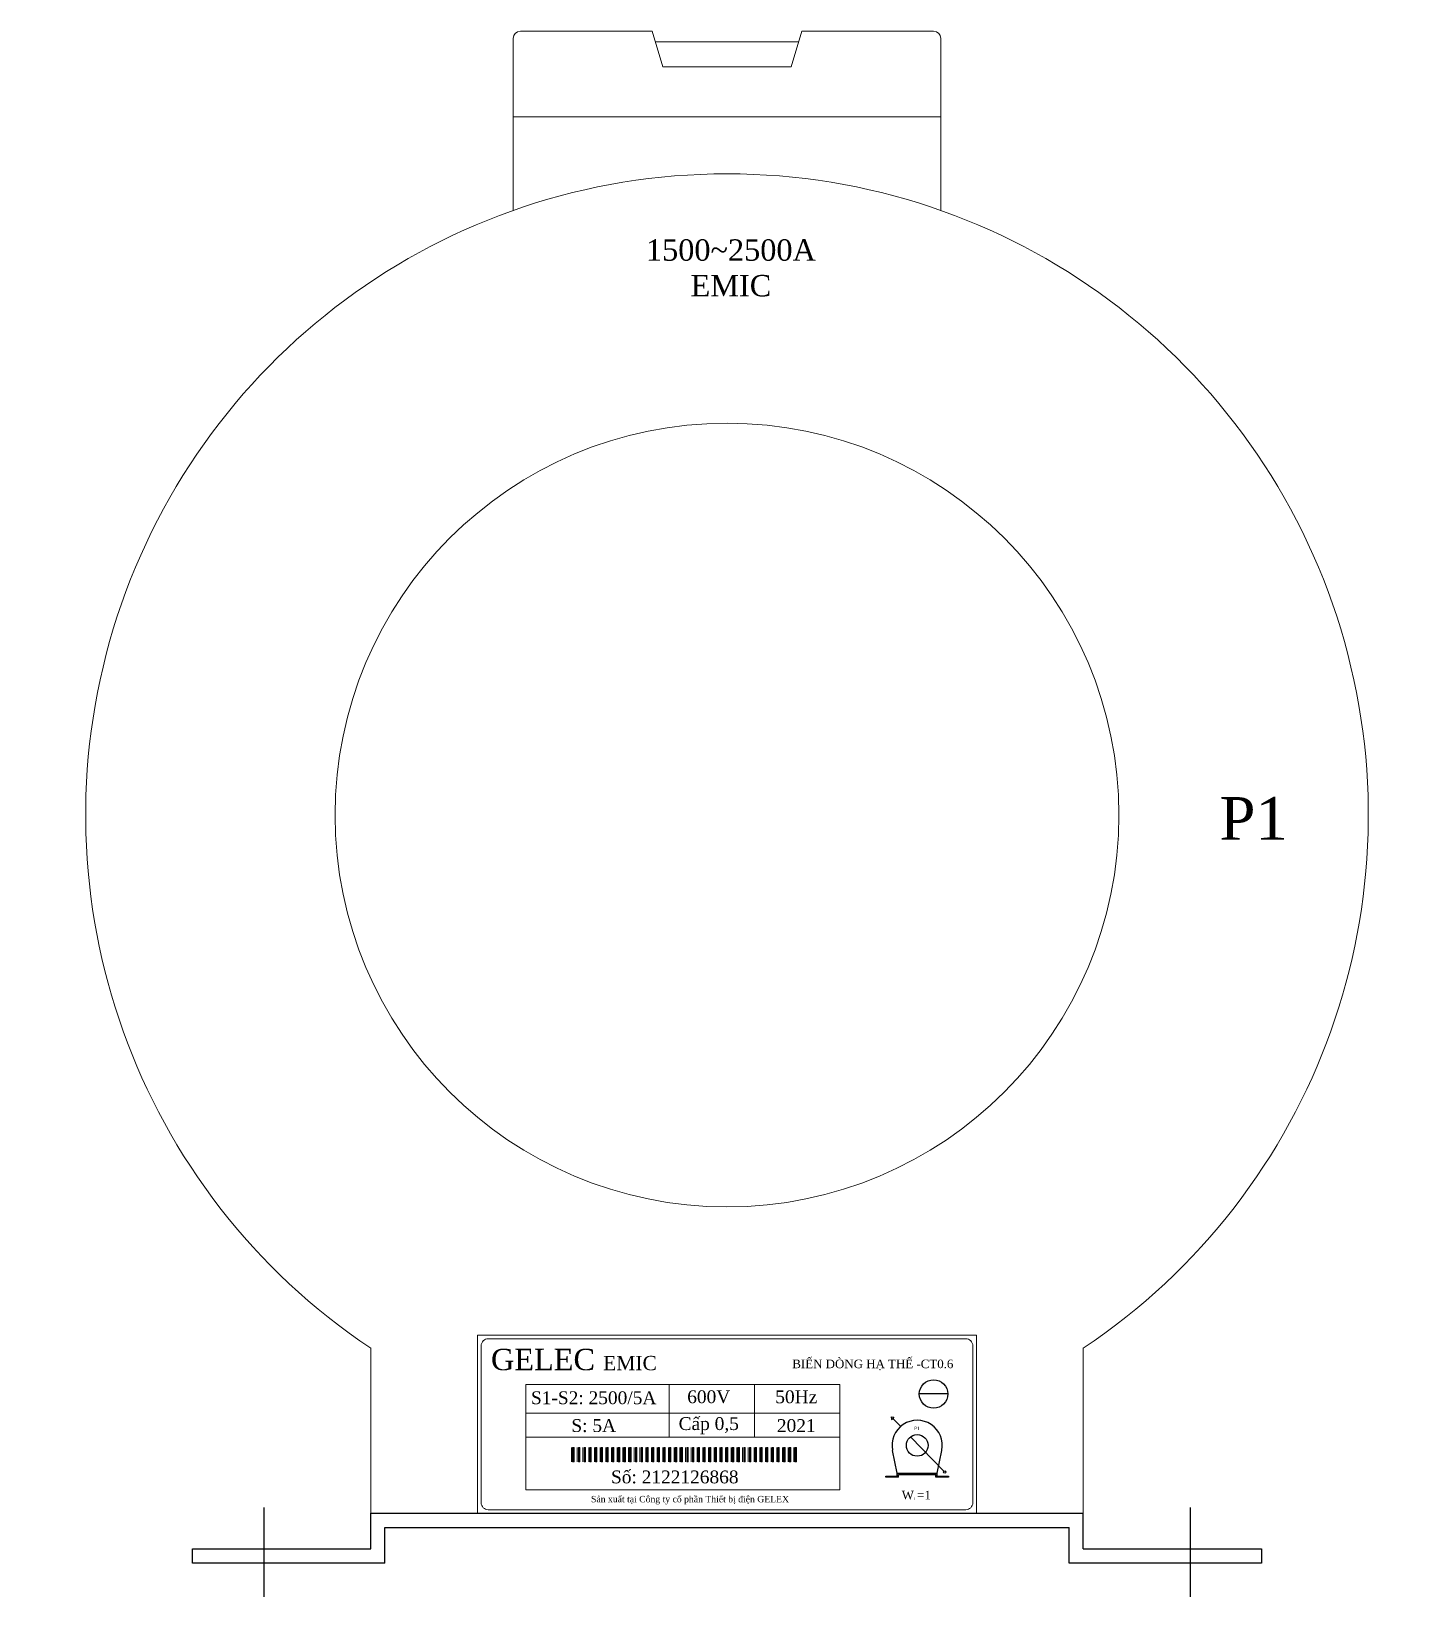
# Model space of a CAD drawing. Header units: millimetres. Extents: x 0 to 195, y 0 to 220.
import ezdxf

# ---------------------------------------------------------------- set-up
doc = ezdxf.new("R2010")
doc.units = ezdxf.units.MM
doc.styles.add('THIÊN1', font='times.ttf')

# ---------------------------------------------------------------- blocks, each defined once
blk = doc.blocks.new('*U410')
at = {"lineweight": 9}
for p, q in [((-29, 20), (-10.5, 20)), ((-9, 15), (-10.5, 20)), ((9, 15), (10.5, 20)), ((10.5, 20), (29, 20)), ((-30, 19), (-30, 8)), ((-10.05, 18.5), (10.05, 18.5)), ((30, 19), (30, 8)), ((-9, 15), (9, 15)), ((-30, 8), (30, 8)), ((-21.81, -178.77), (-21.81, -180.77)), ((-21.81, -178.77), (-21.81, -180.77)), ((-21.64, -178.77), (-21.64, -180.77)), ((-21.62, -178.77), (-21.62, -180.77)), ((-21.59, -178.77), (-21.59, -180.77)), ((-21.56, -178.77), (-21.56, -180.77)), ((-21.53, -178.77), (-21.53, -180.77)), ((-21.5, -178.77), (-21.5, -180.77)), ((-21.48, -180.77), (-21.48, -178.77)), ((-21.01, -178.77), (-21.01, -180.77)), ((-21.01, -178.77), (-21.01, -180.77)), ((-20.84, -178.77), (-20.84, -180.77)), ((-20.82, -178.77), (-20.82, -180.77)), ((-20.79, -178.77), (-20.79, -180.77)), ((-20.76, -178.77), (-20.76, -180.77)), ((-20.73, -178.77), (-20.73, -180.77)), ((-20.7, -178.77), (-20.7, -180.77)), ((-20.68, -180.77), (-20.68, -178.77)), ((-20.21, -178.77), (-20.21, -180.77)), ((-20.21, -178.77), (-20.21, -180.77)), ((-20.04, -178.77), (-20.04, -180.77)), ((-20.02, -178.77), (-20.02, -180.77)), ((-19.99, -178.77), (-19.99, -180.77)), ((-19.96, -178.77), (-19.96, -180.77)), ((-19.93, -178.77), (-19.93, -180.77)), ((-19.9, -178.77), (-19.9, -180.77)), ((-19.88, -180.77), (-19.88, -178.77)), ((-19.41, -178.77), (-19.41, -180.77)), ((-19.41, -178.77), (-19.41, -180.77)), ((-19.24, -178.77), (-19.24, -180.77)), ((-19.22, -178.77), (-19.22, -180.77)), ((-19.19, -178.77), (-19.19, -180.77)), ((-19.16, -178.77), (-19.16, -180.77)), ((-19.13, -178.77), (-19.13, -180.77)), ((-19.1, -178.77), (-19.1, -180.77)), ((-19.08, -180.77), (-19.08, -178.77)), ((-18.61, -178.77), (-18.61, -180.77)), ((-18.61, -178.77), (-18.61, -180.77)), ((-18.44, -178.77), (-18.44, -180.77)), ((-18.42, -178.77), (-18.42, -180.77)), ((-18.39, -178.77), (-18.39, -180.77)), ((-18.36, -178.77), (-18.36, -180.77)), ((-18.33, -178.77), (-18.33, -180.77)), ((-18.3, -178.77), (-18.3, -180.77)), ((-18.28, -180.77), (-18.28, -178.77)), ((-17.81, -178.77), (-17.81, -180.77)), ((-17.81, -178.77), (-17.81, -180.77)), ((-17.64, -178.77), (-17.64, -180.77)), ((-17.62, -178.77), (-17.62, -180.77)), ((-17.59, -178.77), (-17.59, -180.77)), ((-17.56, -178.77), (-17.56, -180.77)), ((-17.53, -178.77), (-17.53, -180.77)), ((-17.5, -178.77), (-17.5, -180.77)), ((-17.48, -180.77), (-17.48, -178.77)), ((-17.01, -178.77), (-17.01, -180.77)), ((-17.01, -178.77), (-17.01, -180.77)), ((-16.84, -178.77), (-16.84, -180.77)), ((-16.82, -178.77), (-16.82, -180.77)), ((-16.79, -178.77), (-16.79, -180.77)), ((-16.76, -178.77), (-16.76, -180.77)), ((-16.73, -178.77), (-16.73, -180.77)), ((-16.7, -178.77), (-16.7, -180.77)), ((-16.68, -180.77), (-16.68, -178.77)), ((-16.21, -178.77), (-16.21, -180.77)), ((-16.21, -178.77), (-16.21, -180.77)), ((-16.04, -178.77), (-16.04, -180.77)), ((-16.02, -178.77), (-16.02, -180.77)), ((-15.99, -178.77), (-15.99, -180.77)), ((-15.96, -178.77), (-15.96, -180.77)), ((-15.93, -178.77), (-15.93, -180.77)), ((-15.9, -178.77), (-15.9, -180.77)), ((-15.88, -180.77), (-15.88, -178.77)), ((-15.41, -178.77), (-15.41, -180.77)), ((-15.41, -178.77), (-15.41, -180.77)), ((-15.24, -178.77), (-15.24, -180.77)), ((-15.22, -178.77), (-15.22, -180.77)), ((-15.19, -178.77), (-15.19, -180.77)), ((-15.16, -178.77), (-15.16, -180.77)), ((-15.13, -178.77), (-15.13, -180.77)), ((-15.1, -178.77), (-15.1, -180.77)), ((-15.08, -180.77), (-15.08, -178.77)), ((-14.61, -178.77), (-14.61, -180.77)), ((-14.61, -178.77), (-14.61, -180.77)), ((-14.44, -178.77), (-14.44, -180.77)), ((-14.42, -178.77), (-14.42, -180.77)), ((-14.39, -178.77), (-14.39, -180.77)), ((-14.36, -178.77), (-14.36, -180.77)), ((-14.33, -178.77), (-14.33, -180.77)), ((-14.3, -178.77), (-14.3, -180.77)), ((-14.28, -180.77), (-14.28, -178.77)), ((-13.81, -178.77), (-13.81, -180.77)), ((-13.81, -178.77), (-13.81, -180.77)), ((-13.64, -178.77), (-13.64, -180.77)), ((-13.62, -178.77), (-13.62, -180.77)), ((-13.59, -178.77), (-13.59, -180.77)), ((-13.56, -178.77), (-13.56, -180.77)), ((-13.53, -178.77), (-13.53, -180.77)), ((-13.5, -178.77), (-13.5, -180.77)), ((-13.48, -180.77), (-13.48, -178.77)), ((-13.01, -178.77), (-13.01, -180.77)), ((-13.01, -178.77), (-13.01, -180.77)), ((-12.84, -178.77), (-12.84, -180.77)), ((-12.82, -178.77), (-12.82, -180.77)), ((-12.79, -178.77), (-12.79, -180.77)), ((-12.76, -178.77), (-12.76, -180.77)), ((-12.73, -178.77), (-12.73, -180.77)), ((-12.7, -178.77), (-12.7, -180.77)), ((-12.68, -180.77), (-12.68, -178.77)), ((-12.21, -178.77), (-12.21, -180.77)), ((-12.21, -178.77), (-12.21, -180.77)), ((-12.04, -178.77), (-12.04, -180.77)), ((-12.02, -178.77), (-12.02, -180.77)), ((-11.99, -178.77), (-11.99, -180.77)), ((-11.96, -178.77), (-11.96, -180.77)), ((-11.93, -178.77), (-11.93, -180.77)), ((-11.9, -178.77), (-11.9, -180.77)), ((-11.88, -180.77), (-11.88, -178.77)), ((-11.41, -178.77), (-11.41, -180.77)), ((-11.41, -178.77), (-11.41, -180.77)), ((-11.24, -178.77), (-11.24, -180.77)), ((-11.22, -178.77), (-11.22, -180.77)), ((-11.19, -178.77), (-11.19, -180.77)), ((-11.16, -178.77), (-11.16, -180.77)), ((-11.13, -178.77), (-11.13, -180.77)), ((-11.1, -178.77), (-11.1, -180.77)), ((-11.08, -180.77), (-11.08, -178.77)), ((-10.61, -178.77), (-10.61, -180.77)), ((-10.61, -178.77), (-10.61, -180.77)), ((-10.44, -178.77), (-10.44, -180.77)), ((-10.42, -178.77), (-10.42, -180.77)), ((-10.39, -178.77), (-10.39, -180.77)), ((-10.36, -178.77), (-10.36, -180.77)), ((-10.33, -178.77), (-10.33, -180.77)), ((-10.3, -178.77), (-10.3, -180.77)), ((-10.28, -180.77), (-10.28, -178.77)), ((-9.81, -178.77), (-9.81, -180.77)), ((-9.81, -178.77), (-9.81, -180.77)), ((-9.64, -178.77), (-9.64, -180.77)), ((-9.62, -178.77), (-9.62, -180.77)), ((-9.59, -178.77), (-9.59, -180.77)), ((-9.56, -178.77), (-9.56, -180.77)), ((-9.53, -178.77), (-9.53, -180.77)), ((-9.5, -178.77), (-9.5, -180.77)), ((-9.48, -180.77), (-9.48, -178.77)), ((-9.01, -178.77), (-9.01, -180.77)), ((-9.01, -178.77), (-9.01, -180.77)), ((-8.84, -178.77), (-8.84, -180.77)), ((-8.82, -178.77), (-8.82, -180.77)), ((-8.79, -178.77), (-8.79, -180.77)), ((-8.76, -178.77), (-8.76, -180.77)), ((-8.73, -178.77), (-8.73, -180.77)), ((-8.7, -178.77), (-8.7, -180.77)), ((-8.68, -180.77), (-8.68, -178.77)), ((-8.21, -178.77), (-8.21, -180.77)), ((-8.21, -178.77), (-8.21, -180.77)), ((-8.04, -178.77), (-8.04, -180.77)), ((-8.02, -178.77), (-8.02, -180.77)), ((-7.99, -178.77), (-7.99, -180.77)), ((-7.96, -178.77), (-7.96, -180.77)), ((-7.93, -178.77), (-7.93, -180.77)), ((-7.9, -178.77), (-7.9, -180.77)), ((-7.88, -180.77), (-7.88, -178.77)), ((-7.41, -178.77), (-7.41, -180.77)), ((-7.41, -178.77), (-7.41, -180.77)), ((-7.24, -178.77), (-7.24, -180.77)), ((-7.22, -178.77), (-7.22, -180.77)), ((-7.19, -178.77), (-7.19, -180.77)), ((-7.16, -178.77), (-7.16, -180.77)), ((-7.13, -178.77), (-7.13, -180.77)), ((-7.1, -178.77), (-7.1, -180.77)), ((-7.08, -180.77), (-7.08, -178.77)), ((-6.61, -178.77), (-6.61, -180.77)), ((-6.61, -178.77), (-6.61, -180.77)), ((-6.44, -178.77), (-6.44, -180.77)), ((-6.42, -178.77), (-6.42, -180.77)), ((-6.39, -178.77), (-6.39, -180.77)), ((-6.36, -178.77), (-6.36, -180.77)), ((-6.33, -178.77), (-6.33, -180.77)), ((-6.3, -178.77), (-6.3, -180.77)), ((-6.28, -180.77), (-6.28, -178.77)), ((-5.81, -178.77), (-5.81, -180.77)), ((-5.81, -178.77), (-5.81, -180.77)), ((-5.64, -178.77), (-5.64, -180.77)), ((-5.62, -178.77), (-5.62, -180.77)), ((-5.59, -178.77), (-5.59, -180.77)), ((-5.56, -178.77), (-5.56, -180.77)), ((-5.53, -178.77), (-5.53, -180.77)), ((-5.5, -178.77), (-5.5, -180.77)), ((-5.48, -180.77), (-5.48, -178.77)), ((-5.01, -178.77), (-5.01, -180.77)), ((-5.01, -178.77), (-5.01, -180.77)), ((-4.84, -178.77), (-4.84, -180.77)), ((-4.82, -178.77), (-4.82, -180.77)), ((-4.79, -178.77), (-4.79, -180.77)), ((-4.76, -178.77), (-4.76, -180.77)), ((-4.73, -178.77), (-4.73, -180.77)), ((-4.7, -178.77), (-4.7, -180.77)), ((-4.68, -180.77), (-4.68, -178.77)), ((-4.21, -178.77), (-4.21, -180.77)), ((-4.21, -178.77), (-4.21, -180.77)), ((-4.04, -178.77), (-4.04, -180.77)), ((-4.02, -178.77), (-4.02, -180.77)), ((-3.99, -178.77), (-3.99, -180.77)), ((-3.96, -178.77), (-3.96, -180.77)), ((-3.93, -178.77), (-3.93, -180.77)), ((-3.9, -178.77), (-3.9, -180.77)), ((-3.88, -180.77), (-3.88, -178.77)), ((-3.41, -178.77), (-3.41, -180.77)), ((-3.41, -178.77), (-3.41, -180.77)), ((-3.24, -178.77), (-3.24, -180.77)), ((-3.22, -178.77), (-3.22, -180.77)), ((-3.19, -178.77), (-3.19, -180.77)), ((-3.16, -178.77), (-3.16, -180.77)), ((-3.13, -178.77), (-3.13, -180.77)), ((-3.1, -178.77), (-3.1, -180.77)), ((-3.08, -180.77), (-3.08, -178.77)), ((-2.61, -178.77), (-2.61, -180.77)), ((-2.61, -178.77), (-2.61, -180.77)), ((-2.44, -178.77), (-2.44, -180.77)), ((-2.42, -178.77), (-2.42, -180.77)), ((-2.39, -178.77), (-2.39, -180.77)), ((-2.36, -178.77), (-2.36, -180.77)), ((-2.33, -178.77), (-2.33, -180.77)), ((-2.3, -178.77), (-2.3, -180.77)), ((-2.28, -180.77), (-2.28, -178.77)), ((-1.81, -178.77), (-1.81, -180.77)), ((-1.81, -178.77), (-1.81, -180.77)), ((-1.64, -178.77), (-1.64, -180.77)), ((-1.62, -178.77), (-1.62, -180.77)), ((-1.59, -178.77), (-1.59, -180.77)), ((-1.56, -178.77), (-1.56, -180.77)), ((-1.53, -178.77), (-1.53, -180.77)), ((-1.5, -178.77), (-1.5, -180.77)), ((-1.48, -180.77), (-1.48, -178.77)), ((-1.01, -178.77), (-1.01, -180.77)), ((-1.01, -178.77), (-1.01, -180.77)), ((-0.84, -178.77), (-0.84, -180.77)), ((-0.82, -178.77), (-0.82, -180.77)), ((-0.79, -178.77), (-0.79, -180.77)), ((-0.76, -178.77), (-0.76, -180.77)), ((-0.73, -178.77), (-0.73, -180.77)), ((-0.7, -178.77), (-0.7, -180.77)), ((-0.68, -180.77), (-0.68, -178.77)), ((-0.21, -178.77), (-0.21, -180.77)), ((-0.21, -178.77), (-0.21, -180.77)), ((-0.04, -178.77), (-0.04, -180.77)), ((-0.02, -178.77), (-0.02, -180.77)), ((0.01, -178.77), (0.01, -180.77)), ((0.04, -178.77), (0.04, -180.77)), ((0.07, -178.77), (0.07, -180.77)), ((0.1, -178.77), (0.1, -180.77)), ((0.12, -180.77), (0.12, -178.77)), ((0.59, -178.77), (0.59, -180.77)), ((0.59, -178.77), (0.59, -180.77)), ((0.76, -178.77), (0.76, -180.77)), ((0.78, -178.77), (0.78, -180.77)), ((0.81, -178.77), (0.81, -180.77)), ((0.84, -178.77), (0.84, -180.77)), ((0.87, -178.77), (0.87, -180.77)), ((0.9, -178.77), (0.9, -180.77)), ((0.92, -180.77), (0.92, -178.77)), ((1.39, -178.77), (1.39, -180.77)), ((1.39, -178.77), (1.39, -180.77)), ((1.56, -178.77), (1.56, -180.77)), ((1.58, -178.77), (1.58, -180.77)), ((1.61, -178.77), (1.61, -180.77)), ((1.64, -178.77), (1.64, -180.77)), ((1.67, -178.77), (1.67, -180.77)), ((1.7, -178.77), (1.7, -180.77)), ((1.72, -180.77), (1.72, -178.77)), ((2.19, -178.77), (2.19, -180.77)), ((2.19, -178.77), (2.19, -180.77)), ((2.36, -178.77), (2.36, -180.77)), ((2.38, -178.77), (2.38, -180.77)), ((2.41, -178.77), (2.41, -180.77)), ((2.44, -178.77), (2.44, -180.77)), ((2.47, -178.77), (2.47, -180.77)), ((2.5, -178.77), (2.5, -180.77)), ((2.52, -180.77), (2.52, -178.77)), ((2.99, -178.77), (2.99, -180.77)), ((2.99, -178.77), (2.99, -180.77)), ((3.16, -178.77), (3.16, -180.77)), ((3.18, -178.77), (3.18, -180.77)), ((3.21, -178.77), (3.21, -180.77)), ((3.24, -178.77), (3.24, -180.77)), ((3.27, -178.77), (3.27, -180.77)), ((3.3, -178.77), (3.3, -180.77)), ((3.32, -180.77), (3.32, -178.77)), ((3.79, -178.77), (3.79, -180.77)), ((3.79, -178.77), (3.79, -180.77)), ((3.96, -178.77), (3.96, -180.77)), ((3.98, -178.77), (3.98, -180.77)), ((4.01, -178.77), (4.01, -180.77)), ((4.04, -178.77), (4.04, -180.77)), ((4.07, -178.77), (4.07, -180.77)), ((4.1, -178.77), (4.1, -180.77)), ((4.12, -180.77), (4.12, -178.77)), ((4.59, -178.77), (4.59, -180.77)), ((4.59, -178.77), (4.59, -180.77)), ((4.76, -178.77), (4.76, -180.77)), ((4.78, -178.77), (4.78, -180.77)), ((4.81, -178.77), (4.81, -180.77)), ((4.84, -178.77), (4.84, -180.77)), ((4.87, -178.77), (4.87, -180.77)), ((4.9, -178.77), (4.9, -180.77)), ((4.92, -180.77), (4.92, -178.77)), ((5.39, -178.77), (5.39, -180.77)), ((5.39, -178.77), (5.39, -180.77)), ((5.56, -178.77), (5.56, -180.77)), ((5.58, -178.77), (5.58, -180.77)), ((5.61, -178.77), (5.61, -180.77)), ((5.64, -178.77), (5.64, -180.77)), ((5.67, -178.77), (5.67, -180.77)), ((5.7, -178.77), (5.7, -180.77)), ((5.72, -180.77), (5.72, -178.77)), ((6.19, -178.77), (6.19, -180.77)), ((6.19, -178.77), (6.19, -180.77)), ((6.36, -178.77), (6.36, -180.77)), ((6.38, -178.77), (6.38, -180.77)), ((6.41, -178.77), (6.41, -180.77)), ((6.44, -178.77), (6.44, -180.77)), ((6.47, -178.77), (6.47, -180.77)), ((6.5, -178.77), (6.5, -180.77)), ((6.52, -180.77), (6.52, -178.77)), ((6.99, -178.77), (6.99, -180.77)), ((6.99, -178.77), (6.99, -180.77)), ((7.16, -178.77), (7.16, -180.77)), ((7.18, -178.77), (7.18, -180.77)), ((7.21, -178.77), (7.21, -180.77)), ((7.24, -178.77), (7.24, -180.77)), ((7.27, -178.77), (7.27, -180.77)), ((7.3, -178.77), (7.3, -180.77)), ((7.32, -180.77), (7.32, -178.77)), ((7.79, -178.77), (7.79, -180.77)), ((7.79, -178.77), (7.79, -180.77)), ((7.96, -178.77), (7.96, -180.77)), ((7.98, -178.77), (7.98, -180.77)), ((8.01, -178.77), (8.01, -180.77)), ((8.04, -178.77), (8.04, -180.77)), ((8.07, -178.77), (8.07, -180.77)), ((8.1, -178.77), (8.1, -180.77)), ((8.12, -180.77), (8.12, -178.77)), ((8.59, -178.77), (8.59, -180.77)), ((8.59, -178.77), (8.59, -180.77)), ((8.76, -178.77), (8.76, -180.77)), ((8.78, -178.77), (8.78, -180.77)), ((8.81, -178.77), (8.81, -180.77)), ((8.84, -178.77), (8.84, -180.77)), ((8.87, -178.77), (8.87, -180.77)), ((8.9, -178.77), (8.9, -180.77)), ((8.92, -180.77), (8.92, -178.77)), ((9.39, -178.77), (9.39, -180.77)), ((9.39, -178.77), (9.39, -180.77)), ((9.56, -178.77), (9.56, -180.77)), ((9.58, -178.77), (9.58, -180.77)), ((9.61, -178.77), (9.61, -180.77)), ((9.64, -178.77), (9.64, -180.77)), ((9.67, -178.77), (9.67, -180.77)), ((9.7, -178.77), (9.7, -180.77)), ((9.72, -180.77), (9.72, -178.77))]:
    blk.add_line(p, q, dxfattribs=at)
at = {"color": 1, "lineweight": 9}
for p, q in [((-30, -5.15), (-30, 8)), ((30, 8), (30, -5.15)), ((-50, -188), (-50, -164.83)), ((50, -188), (50, -164.83))]:
    blk.add_line(p, q, dxfattribs=at)
at = {"color": 251, "lineweight": 9}
for p, q in [((-8.13, -169.92), (-8.13, -177.32)), ((3.85, -169.92), (3.85, -177.32)), ((-28.24, -173.96), (15.83, -173.96)), ((-28.24, -177.32), (15.83, -177.32))]:
    blk.add_line(p, q, dxfattribs=at)
for p, q in [((30.99, -171.25), (26.99, -171.25)), ((23.05, -174.44), (23.43, -174.49)), ((23.05, -174.44), (23.1, -174.82)), ((23.1, -174.82), (23.28, -174.67)), ((23.43, -174.49), (23.28, -174.67)), ((23.28, -174.67), (24.38, -175.81)), ((25.77, -177.25), (30.45, -182.09)), ((23.89, -182.38), (23.24, -179.16)), ((29.49, -182.38), (30.14, -179.16)), ((23.89, -182.78), (23.89, -182.38)), ((23.89, -182.38), (29.49, -182.38)), ((24.05, -182.94), (24.05, -182.54)), ((24.05, -182.54), (29.33, -182.54)), ((29.33, -182.94), (29.33, -182.54)), ((29.49, -182.78), (29.49, -182.38))]:
    blk.add_line(p, q)
at = {"color": 54}
for p, q in [((-65, -187.16), (-65, -199.7)), ((-50, -193), (-50, -188)), ((-50, -188), (50, -188)), ((-35, -188), (35, -188)), ((-35, -188), (35, -188)), ((50, -193), (50, -188)), ((65, -187.16), (65, -199.7)), ((-48, -195), (-48, -190)), ((-48, -190), (48, -190)), ((48, -195), (48, -190))]:
    blk.add_line(p, q, dxfattribs=at)
at = {"color": 251, "lineweight": 9}
for points in [[(-35, -188), (35, -188), (35, -163), (-35, -163)], [(-28.24, -184.72), (15.83, -184.72), (15.83, -169.92), (-28.24, -169.92)]]:
    blk.add_lwpolyline(points, close=True, dxfattribs=at)
blk.add_lwpolyline([(-33.5, -187.5), (33.5, -187.5, 0.414214), (34.5, -186.5), (34.5, -164.5, 0.414214), (33.5, -163.5), (-33.5, -163.5, 0.414214), (-34.5, -164.5), (-34.5, -186.5, 0.414214)], format="xyb", close=True, dxfattribs=at)
at = {"lineweight": 9}
for points in [[(-21.66, -180.77), (-21.46, -180.77), (-21.46, -178.77), (-21.66, -178.77)], [(-20.86, -180.77), (-20.66, -180.77), (-20.66, -178.77), (-20.86, -178.77)], [(-20.06, -180.77), (-19.86, -180.77), (-19.86, -178.77), (-20.06, -178.77)], [(-19.26, -180.77), (-19.06, -180.77), (-19.06, -178.77), (-19.26, -178.77)], [(-18.46, -180.77), (-18.26, -180.77), (-18.26, -178.77), (-18.46, -178.77)], [(-17.66, -180.77), (-17.46, -180.77), (-17.46, -178.77), (-17.66, -178.77)], [(-16.86, -180.77), (-16.66, -180.77), (-16.66, -178.77), (-16.86, -178.77)], [(-16.06, -180.77), (-15.86, -180.77), (-15.86, -178.77), (-16.06, -178.77)], [(-15.26, -180.77), (-15.06, -180.77), (-15.06, -178.77), (-15.26, -178.77)], [(-14.46, -180.77), (-14.26, -180.77), (-14.26, -178.77), (-14.46, -178.77)], [(-13.66, -180.77), (-13.46, -180.77), (-13.46, -178.77), (-13.66, -178.77)], [(-12.86, -180.77), (-12.66, -180.77), (-12.66, -178.77), (-12.86, -178.77)], [(-12.06, -180.77), (-11.86, -180.77), (-11.86, -178.77), (-12.06, -178.77)], [(-11.26, -180.77), (-11.06, -180.77), (-11.06, -178.77), (-11.26, -178.77)], [(-10.46, -180.77), (-10.26, -180.77), (-10.26, -178.77), (-10.46, -178.77)], [(-9.66, -180.77), (-9.46, -180.77), (-9.46, -178.77), (-9.66, -178.77)], [(-8.86, -180.77), (-8.66, -180.77), (-8.66, -178.77), (-8.86, -178.77)], [(-8.06, -180.77), (-7.86, -180.77), (-7.86, -178.77), (-8.06, -178.77)], [(-7.26, -180.77), (-7.06, -180.77), (-7.06, -178.77), (-7.26, -178.77)], [(-6.46, -180.77), (-6.26, -180.77), (-6.26, -178.77), (-6.46, -178.77)], [(-5.66, -180.77), (-5.46, -180.77), (-5.46, -178.77), (-5.66, -178.77)], [(-4.86, -180.77), (-4.66, -180.77), (-4.66, -178.77), (-4.86, -178.77)], [(-4.06, -180.77), (-3.86, -180.77), (-3.86, -178.77), (-4.06, -178.77)], [(-3.26, -180.77), (-3.06, -180.77), (-3.06, -178.77), (-3.26, -178.77)], [(-2.46, -180.77), (-2.26, -180.77), (-2.26, -178.77), (-2.46, -178.77)], [(-1.66, -180.77), (-1.46, -180.77), (-1.46, -178.77), (-1.66, -178.77)], [(-0.86, -180.77), (-0.66, -180.77), (-0.66, -178.77), (-0.86, -178.77)], [(-0.06, -180.77), (0.14, -180.77), (0.14, -178.77), (-0.06, -178.77)], [(0.74, -180.77), (0.94, -180.77), (0.94, -178.77), (0.74, -178.77)], [(1.54, -180.77), (1.74, -180.77), (1.74, -178.77), (1.54, -178.77)], [(2.34, -180.77), (2.54, -180.77), (2.54, -178.77), (2.34, -178.77)], [(3.14, -180.77), (3.34, -180.77), (3.34, -178.77), (3.14, -178.77)], [(3.94, -180.77), (4.14, -180.77), (4.14, -178.77), (3.94, -178.77)], [(4.74, -180.77), (4.94, -180.77), (4.94, -178.77), (4.74, -178.77)], [(5.54, -180.77), (5.74, -180.77), (5.74, -178.77), (5.54, -178.77)], [(6.34, -180.77), (6.54, -180.77), (6.54, -178.77), (6.34, -178.77)], [(7.14, -180.77), (7.34, -180.77), (7.34, -178.77), (7.14, -178.77)], [(7.94, -180.77), (8.14, -180.77), (8.14, -178.77), (7.94, -178.77)], [(8.74, -180.77), (8.94, -180.77), (8.94, -178.77), (8.74, -178.77)], [(9.54, -180.77), (9.74, -180.77), (9.74, -178.77), (9.54, -178.77)]]:
    blk.add_lwpolyline(points, close=True, dxfattribs=at)
for points in [[(24.05, -182.94), (22.29, -182.94), (22.29, -182.78), (23.89, -182.78)], [(29.49, -182.78), (31.09, -182.78), (31.09, -182.94), (29.33, -182.94)]]:
    blk.add_lwpolyline(points)
at = {"color": 54}
for points in [[(-48, -195), (-75, -195), (-75, -193), (-50, -193)], [(50, -193), (75, -193), (75, -195), (48, -195)]]:
    blk.add_lwpolyline(points, dxfattribs=at)
at = {"color": 1, "lineweight": 9}
blk.add_circle((0, -90), 55, dxfattribs=at)
for centre, radius in [((28.99, -171.25), 2), ((26.69, -178.46), 1.52), ((30.56, -182.2), 0.16)]:
    blk.add_circle(centre, radius)
at = {"lineweight": 9}
for centre, start, end in [((-29, 19), 90, 180), ((29, 19), 0, 90)]:
    blk.add_arc(centre, 1, start, end, dxfattribs=at)
at = {"color": 1, "lineweight": 9}
blk.add_arc((0, -90), 90, 303.749, 236.251, dxfattribs=at)
blk.add_arc((26.69, -178.46), 3.52, 348.5926, 191.4074)
at = {"color": 1, "attachment_point": 5, "style": 'THIÊN1'}
for s, insert, char_height, width in [('1500~2500A\\PEMIC', (0.55, -13.22), 3, 120.4355), ('P1', (73.91, -90.47), 6, 240.871)]:
    blk.add_mtext(s, dxfattribs=dict(at, insert=insert, char_height=char_height, width=width))
at = {"attachment_point": 5, "style": 'THIÊN1'}
for s, insert, char_height, width in [('GELEC {\\H0.6667x;EMIC}', (-21.48, -166.43), 3, 120.4355), ('BIẾN DÒNG HẠ THẾ -CT0.6', (20.47, -167.18), 1.2, 72.2613), ('S1-S2: 2500/5A', (-18.71, -171.8), 1.8, 72.2613), ('600V', (-2.56, -171.66), 1.8, 72.2613), ('50Hz', (9.72, -171.66), 1.8, 72.2613), ('S: 5A', (-18.71, -175.7), 1.8, 72.2613), ('Cấp 0,5', (-2.56, -175.7), 1.8, 72.2613), ('2021', (9.72, -175.7), 1.8, 72.2613), ('P1', (26.64, -176.07), 0.48, 19.2697), ('Số: 2122126868', (-7.33, -182.91), 1.8, 72.2613), ('Sản xuất tại Công ty cổ phần Thiết bị điện GELEX', (-5.19, -186.15), 0.9, 54.196), ('\\pi-3.6,l3.6,t3.6;W =1', (26.57, -185.45), 1.2, 72.2613), ('1', (26.31, -185.96), 0.36, 21.6784)]:
    blk.add_mtext(s, dxfattribs=dict(at, insert=insert, char_height=char_height, width=width))

msp = doc.modelspace()

# ---------------------------------------------------------------- block references
msp.add_blockref('*U410', (97.5, 199.7))

doc.saveas('drawing.dxf')
